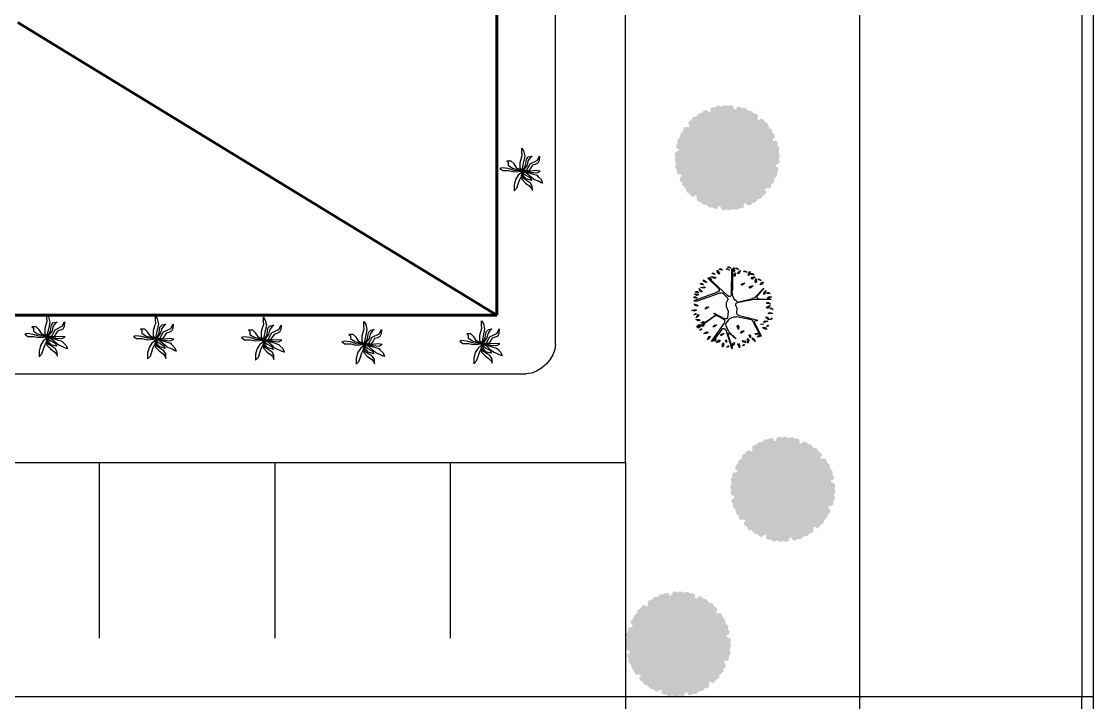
# Model space of a CAD drawing. Header units: millimetres. Extents: x -273369 to 399464, y -35443 to 194245.
# Drawn here: x -163699 to -145369, y 8457 to 20097 of the extents above; entities that cross this region are included whole.
import ezdxf

# ---------------------------------------------------------------- set-up
doc = ezdxf.new("R2010")
doc.units = ezdxf.units.MM
doc.linetypes.add('ACAD_ISO02W100', pattern=[15, 12, -3])
doc.layers.add('TREES', color=3, linetype='Continuous')

# ---------------------------------------------------------------- blocks, each defined once
blk = doc.blocks.new('R_TREE13')
at = {"layer": 'TREES', "color": 3}
for p, q in [((-659, 1066), (-719, 1123)), ((-719, 1123), (-685, 1015)), ((-647, 998), (-659, 1066)), ((-622, 1111), (-575, 1160)), ((-609, 1159), (-622, 1111)), ((-577, 1185), (-609, 1159)), ((-575, 1160), (-577, 1185)), ((-445, 1154), (-496, 1052)), ((-481, 1013), (-441, 1070)), ((-441, 1070), (-445, 1154)), ((-331, 1155), (-407, 1192)), ((-407, 1192), (-341, 1098)), ((-390, 1229), (-343, 1279)), ((-377, 1278), (-390, 1229)), ((-345, 1304), (-377, 1278)), ((-343, 1279), (-345, 1304)), ((-341, 1098), (-300, 1093)), ((-300, 1093), (-331, 1155)), ((-197, 1314), (-209, 1201)), ((-209, 1201), (-182, 1170)), ((-164, 1237), (-197, 1314)), ((-182, 1170), (-164, 1237)), ((-18, 1279), (-61, 1330)), ((-61, 1330), (-45, 1241)), ((-45, 1241), (-16, 1223)), ((-22, 1158), (-23, 1117)), ((-23, 1117), (36, 1153)), ((66, 1231), (-22, 1158)), ((-16, 1223), (-18, 1279)), ((36, 1153), (66, 1231)), ((171, 1185), (117, 1250)), ((117, 1250), (138, 1137)), ((138, 1137), (174, 1116)), ((174, 1116), (171, 1185)), ((282, 874), (269, 1263)), ((269, 1263), (269, 710)), ((359, 1276), (301, 1178)), ((301, 1178), (314, 1138)), ((314, 1138), (357, 1192)), ((357, 1192), (359, 1276)), ((455, 1062), (436, 1025)), ((497, 1186), (454, 1238)), ((454, 1238), (471, 1148)), ((565, 1093), (455, 1062)), ((471, 1148), (499, 1130)), ((499, 1130), (497, 1186)), ((505, 1034), (565, 1093)), ((-1040, 708), (-1119, 736)), ((-1119, 736), (-1044, 651)), ((-1002, 651), (-1040, 708)), ((-973, 812), (-925, 861)), ((-960, 860), (-973, 812)), ((-927, 886), (-960, 860)), ((-939, 940), (-948, 923)), ((-948, 923), (-425, 655)), ((-493, 719), (-939, 940)), ((-925, 861), (-927, 886)), ((-881, 876), (-886, 762)), ((-886, 762), (-857, 733)), ((-844, 801), (-881, 876)), ((-857, 733), (-844, 801)), ((-685, 1015), (-647, 998)), ((-549, 1013), (-558, 945)), ((-558, 945), (-542, 926)), ((-531, 966), (-549, 1013)), ((-542, 926), (-531, 966)), ((-496, 1052), (-481, 1013)), ((-415, 833), (-435, 808)), ((-435, 808), (-428, 769)), ((-249, 180), (-415, 833)), ((269, 710), (159, 141)), ((327, 719), (646, 1029)), ((646, 1029), (405, 821)), ((436, 1025), (505, 1034)), ((758, 949), (753, 908)), ((753, 908), (815, 940)), ((850, 1016), (758, 949)), ((815, 940), (850, 1016)), ((851, 781), (819, 755)), ((819, 755), (886, 735)), ((964, 764), (851, 781)), ((886, 735), (964, 764)), ((940, 887), (898, 939)), ((898, 939), (914, 849)), ((914, 849), (943, 832)), ((943, 832), (940, 887)), ((1012, 739), (943, 648)), ((1000, 656), (1012, 739)), ((-1266, 317), (-1219, 367)), ((-1254, 366), (-1266, 317)), ((-1221, 391), (-1254, 366)), ((-1219, 367), (-1221, 391)), ((-1091, 529), (-1169, 498)), ((-1169, 498), (-1055, 484)), ((-1101, 391), (-1166, 444)), ((-1166, 444), (-1125, 338)), ((-1086, 323), (-1101, 391)), ((-1024, 511), (-1091, 529)), ((-1055, 484), (-1024, 511)), ((-1044, 651), (-1002, 651)), ((-998, 587), (-920, 539)), ((-931, 584), (-998, 587)), ((-888, 549), (-931, 584)), ((-920, 539), (-888, 549)), ((-770, 380), (-839, 289)), ((-782, 297), (-770, 380)), ((-401, 623), (-307, 119)), ((184, 161), (306, 655)), ((715, 670), (646, 579)), ((646, 579), (654, 538)), ((654, 538), (703, 587)), ((703, 587), (715, 670)), ((812, 401), (743, 310)), ((800, 318), (812, 401)), ((943, 648), (951, 607)), ((951, 607), (1000, 656)), ((1082, 555), (1061, 519)), ((1061, 519), (1130, 523)), ((1121, 650), (1078, 702)), ((1078, 702), (1095, 612)), ((1194, 577), (1082, 555)), ((1095, 612), (1123, 595)), ((1123, 595), (1121, 650)), ((1130, 523), (1194, 577)), ((1208, 423), (1166, 475)), ((1166, 475), (1182, 385)), ((1182, 385), (1211, 368)), ((1211, 368), (1208, 423)), ((-1244, 227), (-1327, 220)), ((-1327, 220), (-1223, 173)), ((-1217, 43), (-1275, -18)), ((-1275, -18), (-1166, 15)), ((-1185, 189), (-1244, 227)), ((-1223, 173), (-1185, 189)), ((-1149, 53), (-1217, 43)), ((-1166, 15), (-1149, 53)), ((-1125, 338), (-1086, 323)), ((-861, -84), (-1032, 100)), ((-1032, 100), (-1019, 100)), ((-1019, 100), (-797, -126)), ((-839, 289), (-831, 248)), ((-831, 248), (-782, 297)), ((-639, 199), (-723, 193)), ((-723, 193), (-619, 146)), ((-581, 162), (-639, 199)), ((-619, 146), (-581, 162)), ((-5, 131), (-181, 127)), ((61, 100), (-5, 131)), ((96, 99), (130, 98)), ((743, 310), (751, 269)), ((751, 269), (800, 318)), ((1052, 80), (1032, 53)), ((1032, 53), (1087, 50)), ((1143, 87), (1052, 80)), ((1087, 50), (1143, 87)), ((1129, 204), (1120, 164)), ((1120, 164), (1184, 188)), ((1229, 259), (1129, 204)), ((1184, 188), (1229, 259)), ((1218, 62), (1184, 38)), ((1184, 38), (1249, 13)), ((1329, 37), (1218, 62)), ((1249, 13), (1329, 37)), ((1301, 150), (1259, 202)), ((1259, 202), (1275, 112)), ((1275, 112), (1303, 95)), ((1303, 95), (1301, 150)), ((-1359, -26), (-1337, -13)), ((-737, -234), (-1359, -26)), ((-1337, -13), (-855, -161)), ((-1308, -204), (-1260, -154)), ((-1295, -155), (-1308, -204)), ((-1234, -296), (-1307, -336)), ((-1307, -336), (-1193, -337)), ((-1262, -129), (-1295, -155)), ((-1260, -154), (-1262, -129)), ((-1165, -307), (-1234, -296)), ((-1193, -337), (-1165, -307)), ((-1099, -205), (-1149, -208)), ((-1149, -208), (-1088, -238)), ((-1124, -699), (-526, -285)), ((-1065, -228), (-1099, -205)), ((-1088, -238), (-1065, -228)), ((-853, -283), (-922, -374)), ((-865, -366), (-853, -283)), ((-855, -161), (-849, -121)), ((-797, -126), (-603, -217)), ((-414, -147), (-494, -205)), ((-367, -324), (-269, -501)), ((-183, -615), (-366, -258)), ((-342, -168), (-337, -165)), ((-337, -165), (-133, -139)), ((-133, -139), (30, -206)), ((30, -206), (168, -206)), ((168, -206), (252, -166)), ((330, -180), (456, -303)), ((979, -799), (385, -163)), ((436, -38), (1280, -25)), ((1275, -4), (576, -8)), ((1276, -386), (1233, -334)), ((1233, -334), (1249, -424)), ((1281, -159), (1238, -107)), ((1238, -107), (1254, -197)), ((1254, -197), (1283, -215)), ((1280, -25), (1275, -4)), ((1283, -215), (1281, -159)), ((1348, -118), (1305, -66)), ((1305, -66), (1321, -156)), ((1321, -156), (1350, -173)), ((1350, -173), (1348, -118)), ((-1134, -454), (-1163, -532)), ((-1163, -532), (-1077, -458)), ((-1076, -416), (-1134, -454)), ((-1108, -662), (-1124, -699)), ((-1038, -554), (-1121, -567)), ((-1121, -567), (-1015, -607)), ((-717, -365), (-1108, -662)), ((-1077, -458), (-1076, -416)), ((-978, -588), (-1038, -554)), ((-1015, -607), (-978, -588)), ((-922, -374), (-914, -415)), ((-914, -415), (-865, -366)), ((-273, -578), (-678, -1139)), ((-647, -1139), (-250, -575)), ((-570, -525), (-639, -615)), ((-639, -615), (-631, -656)), ((-631, -656), (-582, -608)), ((-582, -608), (-570, -525)), ((-228, -577), (-198, -630)), ((-198, -630), (-183, -615)), ((506, -499), (221, -1281)), ((225, -1166), (483, -418)), ((628, -471), (968, -824)), ((975, -562), (977, -631)), ((1010, -584), (975, -562)), ((977, -631), (1029, -697)), ((1029, -697), (1010, -584)), ((1094, -576), (1110, -666)), ((1136, -628), (1094, -576)), ((1141, -443), (1101, -452)), ((1101, -452), (1150, -500)), ((1110, -666), (1138, -683)), ((1138, -683), (1136, -628)), ((1233, -511), (1141, -443)), ((1150, -500), (1233, -511)), ((1249, -424), (1278, -441)), ((1278, -441), (1276, -386)), ((-1012, -770), (-1063, -836)), ((-1063, -836), (-958, -791)), ((-945, -751), (-1012, -770)), ((-958, -791), (-945, -751)), ((-819, -815), (-857, -873)), ((-857, -873), (-851, -957)), ((-851, -957), (-803, -853)), ((-803, -853), (-819, -815)), ((-746, -1095), (-698, -1045)), ((-733, -1046), (-746, -1095)), ((-700, -1021), (-733, -1046)), ((-698, -1045), (-700, -1021)), ((-594, -951), (-625, -991)), ((-625, -991), (-562, -965)), ((-554, -941), (-594, -951)), ((-562, -965), (-554, -941)), ((-473, -944), (-504, -990)), ((-504, -990), (-500, -1057)), ((-500, -1057), (-461, -975)), ((-461, -975), (-473, -944)), ((24, -787), (-45, -878)), ((-45, -878), (-37, -919)), ((-37, -919), (12, -870)), ((12, -870), (24, -787)), ((547, -1026), (506, -1030)), ((506, -1030), (549, -1084)), ((631, -1104), (547, -1026)), ((666, -914), (639, -978)), ((639, -978), (660, -1059)), ((660, -1059), (689, -949)), ((689, -949), (666, -914)), ((791, -1015), (748, -963)), ((748, -963), (765, -1053)), ((765, -1053), (793, -1070)), ((793, -1070), (791, -1015)), ((826, -865), (851, -929)), ((866, -873), (826, -865)), ((851, -929), (922, -973)), ((922, -973), (866, -873)), ((912, -713), (876, -733)), ((876, -733), (937, -764)), ((1020, -750), (912, -713)), ((937, -764), (1020, -750)), ((968, -824), (979, -799)), ((-678, -1139), (-647, -1139)), ((-636, -1194), (-559, -1109)), ((-616, -1112), (-636, -1194)), ((-563, -1068), (-616, -1112)), ((-559, -1109), (-563, -1068)), ((-422, -1075), (-433, -1144)), ((-433, -1144), (-394, -1218)), ((-391, -1104), (-422, -1075)), ((-394, -1218), (-391, -1104)), ((-294, -1140), (-340, -1210)), ((-340, -1210), (-239, -1157)), ((-229, -1117), (-294, -1140)), ((-240, -1281), (-193, -1231)), ((-228, -1232), (-240, -1281)), ((-239, -1157), (-229, -1117)), ((-195, -1206), (-228, -1232)), ((-193, -1231), (-195, -1206)), ((-85, -1202), (-116, -1264)), ((-116, -1264), (-100, -1346)), ((-100, -1346), (-64, -1238)), ((-64, -1238), (-85, -1202)), ((47, -1151), (64, -1218)), ((86, -1165), (47, -1151)), ((64, -1218), (130, -1270)), ((130, -1270), (86, -1165)), ((221, -1281), (225, -1166)), ((353, -1226), (310, -1174)), ((310, -1174), (326, -1264)), ((326, -1264), (355, -1281)), ((355, -1281), (353, -1226)), ((406, -1130), (403, -1199)), ((403, -1199), (451, -1268)), ((440, -1155), (406, -1130)), ((451, -1268), (440, -1155)), ((528, -1169), (485, -1117)), ((485, -1117), (502, -1207)), ((502, -1207), (530, -1225)), ((530, -1225), (528, -1169)), ((549, -1084), (631, -1104))]:
    blk.add_line(p, q, dxfattribs=at)
for centre, radius, start, end in [((-473, 760), 45.5, 243.64, 10.6014), ((356, 877), 74.2, 181.8634, 310.8225), ((379, 666), 74.2, 134.2448, 188.0202), ((-446, 614), 45.5, 10.6014, 62.8786), ((-569, 70), 267, 305.6088, 10.6014), ((-182, 197), 69.3, 194.2079, 271.0805), ((80, 142), 45.5, 245.2333, 290.9483), ((113, 140), 45.5, 290.9483, 1.3032), ((501, 356), 372, 211.6861, 281.6811), ((-894, -115), 45.5, 351.8668, 43.0362), ((-761, -305), 74.2, 305.6088, 71.5971), ((-559, -115), 111, 246.551, 305.6088), ((-464, -377), 111, 28.8202, 123.7178), ((-304, -226), 69.3, 123.3556, 207.1442), ((281, -229), 69.3, 45.654, 114.8963), ((439, -112), 74.2, 91.721, 223.4992), ((378, -382), 111, 341.1475, 45.654), ((-334, -537), 74.2, 322.3062, 28.8202), ((-239, -584), 13.6, 28.8202, 142.9276), ((576, -524), 74.2, 45.654, 159.9847)]:
    blk.add_arc(centre, radius, start, end, dxfattribs=at)
blk = doc.blocks.new('R_TREE8')
at = {"layer": 'TREES', "color": 3}
for p, q in [((-4, 1005), (-86, 880)), ((-4, 818), (-4, 1005)), ((-694, 461), (-793, 655)), ((-793, 655), (-781, 455)), ((-308, 624), (-466, 649)), ((-466, 649), (-378, 580)), ((-378, 580), (-279, 436)), ((-209, 517), (-308, 624)), ((-168, 254), (-209, 517)), ((-86, 880), (-139, 649)), ((-139, 649), (-74, 336)), ((-22, 686), (-4, 818)), ((13, 580), (-22, 686)), ((72, 367), (13, 580)), ((-822, -15), (-647, 4)), ((-781, 455), (-723, 336)), ((-723, 336), (-606, 279)), ((-372, 304), (-694, 461)), ((-647, 4), (-407, -15)), ((-606, 279), (-483, 242)), ((-483, 242), (-413, 129)), ((-413, 129), (-326, 10)), ((-226, 35), (-372, 304)), ((-326, 10), (-40, -12)), ((-279, 436), (-238, 254)), ((-238, 254), (-40, -12)), ((-40, -12), (-226, 35)), ((-40, -12), (-168, 254)), ((-74, 336), (-28, 110)), ((-40, -12), (72, 117)), ((405, 115), (-40, -12)), ((-40, -12), (214, 115)), ((-28, 110), (-40, -12)), ((-40, -12), (340, 17)), ((72, 117), (72, 367)), ((214, 115), (341, 305)), ((340, 17), (597, 98)), ((341, 305), (468, 432)), ((580, 4), (352, -46)), ((595, 242), (405, 115)), ((468, 432), (659, 432)), ((837, 4), (580, 4)), ((659, 432), (595, 369)), ((595, 369), (595, 242)), ((597, 98), (872, 135)), ((971, 104), (837, 4)), ((872, 135), (971, 104)), ((-865, -393), (-927, -553)), ((-875, -534), (-752, -472)), ((-738, -266), (-865, -393)), ((-682, -90), (-822, -15)), ((-752, -472), (-536, -384)), ((-675, -203), (-738, -266)), ((-402, -65), (-682, -90)), ((-484, -139), (-675, -203)), ((-536, -384), (-437, -303)), ((-40, -12), (-484, -139)), ((-390, -315), (-442, -434)), ((-442, -434), (-361, -409)), ((-437, -303), (-220, -109)), ((-407, -15), (-40, -12)), ((-40, -12), (-402, -65)), ((-180, -190), (-390, -315)), ((-390, -547), (-215, -434)), ((-361, -409), (-197, -365)), ((-220, -109), (-40, -12)), ((-215, -434), (-98, -353)), ((-197, -365), (-133, -290)), ((-86, -121), (-180, -190)), ((-4, -378), (-168, -547)), ((-133, -290), (-69, -209)), ((-98, -353), (-4, -215)), ((-40, -12), (-86, -121)), ((-69, -209), (-40, -12)), ((352, -46), (-40, -12)), ((-40, -12), (25, -234)), ((-4, -215), (-22, -59)), ((-22, -59), (151, -203)), ((25, -234), (-4, -378)), ((87, -393), (24, -266)), ((151, -584), (87, -393)), ((151, -203), (278, -393)), ((278, -393), (341, -647)), ((-927, -553), (-875, -534)), ((-477, -878), (-472, -691)), ((-442, -791), (-477, -878)), ((-472, -691), (-390, -547)), ((-361, -691), (-442, -791)), ((-168, -547), (-361, -691)), ((214, -774), (151, -584)), ((341, -901), (214, -774)), ((341, -647), (341, -901))]:
    blk.add_line(p, q, dxfattribs=at)

msp = doc.modelspace()

# ---------------------------------------------------------------- hatches: boundary and pattern name
h = msp.add_hatch(color=256)
h.dxf.hatch_style = 1
h.set_gradient(color1=(153, 204, 0), color2=(51, 51, 51), rotation=208, tint=1)
h.paths.add_polyline_path([(-151657.637, 18669.014), (-151621.794, 18647.46), (-151596.703, 18662.487), (-151543.521, 18662.333), (-151507.36, 18594.907), (-151478.415, 18594.907), (-151466.518, 18636.979), (-151421.447, 18643.359), (-151372.741, 18616.611), (-151335.954, 18624.451), (-151302.002, 18602.795), (-151290.552, 18581.363), (-151203.797, 18561.157), (-151183.533, 18524.569), (-151154.291, 18525.037), (-151108.311, 18498.313), (-151110.707, 18421.84), (-151085.64, 18407.368), (-151054.301, 18437.855), (-151012.079, 18420.844), (-150983.271, 18373.327), (-150947.493, 18361.723), (-150928.918, 18325.992), (-150929.718, 18301.706), (-150864.689, 18240.831), (-150865.434, 18199.012), (-150839.875, 18184.797), (-150813.417, 18138.662), (-150853.729, 18073.633), (-150839.257, 18048.566), (-150796.873, 18059.299), (-150768.812, 18023.456), (-150767.623, 17967.902), (-150742.44, 17939.963), (-150744.219, 17899.732), (-150757.055, 17879.1), (-150731.176, 17793.865), (-150752.73, 17758.022), (-150737.703, 17732.931), (-150737.857, 17679.749), (-150805.283, 17643.588), (-150805.283, 17614.643), (-150763.211, 17602.746), (-150756.831, 17557.675), (-150783.578, 17508.969), (-150775.739, 17472.182), (-150797.395, 17438.23), (-150818.827, 17426.78), (-150839.033, 17340.025), (-150875.621, 17319.761), (-150875.152, 17290.519), (-150901.877, 17244.539), (-150978.35, 17246.935), (-150992.822, 17221.868), (-150962.335, 17190.529), (-150979.346, 17148.307), (-151026.863, 17119.499), (-151038.467, 17083.721), (-151074.198, 17065.146), (-151098.483, 17065.946), (-151159.359, 17000.917), (-151201.178, 17001.662), (-151215.393, 16976.103), (-151261.528, 16949.645), (-151326.557, 16989.957), (-151351.624, 16975.485), (-151340.891, 16933.101), (-151376.733, 16905.04), (-151432.288, 16903.851), (-151460.226, 16878.668), (-151500.458, 16880.447), (-151521.09, 16893.283), (-151606.325, 16867.404), (-151642.168, 16888.958), (-151667.258, 16873.931), (-151720.441, 16874.085), (-151756.602, 16941.511), (-151785.547, 16941.511), (-151797.443, 16899.439), (-151842.514, 16893.059), (-151891.221, 16919.807), (-151928.007, 16911.967), (-151961.96, 16933.623), (-151973.41, 16955.055), (-152060.165, 16975.261), (-152080.428, 17011.849), (-152109.671, 17011.38), (-152155.651, 17038.105), (-152153.255, 17114.578), (-152178.322, 17129.05), (-152209.661, 17098.563), (-152251.883, 17115.574), (-152280.691, 17163.091), (-152316.468, 17174.695), (-152335.044, 17210.426), (-152334.244, 17234.712), (-152399.273, 17295.587), (-152398.528, 17337.406), (-152424.087, 17351.621), (-152450.545, 17397.756), (-152410.233, 17462.785), (-152424.705, 17487.852), (-152467.089, 17477.119), (-152495.15, 17512.962), (-152496.339, 17568.516), (-152521.522, 17596.454), (-152519.743, 17636.686), (-152506.907, 17657.318), (-152532.786, 17742.553), (-152511.232, 17778.396), (-152526.259, 17803.486), (-152526.104, 17856.669), (-152458.679, 17892.83), (-152458.679, 17921.775), (-152500.751, 17933.672), (-152507.131, 17978.743), (-152480.383, 18027.449), (-152488.223, 18064.236), (-152466.567, 18098.188), (-152445.135, 18109.638), (-152424.929, 18196.393), (-152388.341, 18216.657), (-152388.809, 18245.899), (-152362.085, 18291.879), (-152285.612, 18289.483), (-152271.14, 18314.55), (-152301.626, 18345.889), (-152284.616, 18388.111), (-152237.099, 18416.919), (-152225.495, 18452.697), (-152189.764, 18471.272), (-152165.478, 18470.472), (-152104.602, 18535.501), (-152062.784, 18534.756), (-152048.569, 18560.315), (-152002.434, 18586.773), (-151937.405, 18546.461), (-151912.338, 18560.933), (-151923.071, 18603.317), (-151887.228, 18631.378), (-151831.674, 18632.567), (-151803.735, 18657.75), (-151763.504, 18655.971), (-151742.872, 18643.135)])
h = msp.add_hatch(color=256)
h.dxf.hatch_style = 1
h.set_gradient(color1=(153, 204, 0), color2=(51, 51, 51), rotation=208, tint=1)
h.paths.add_polyline_path([(-150656.21, 13003.965), (-150692.054, 12982.411), (-150717.144, 12997.438), (-150770.326, 12997.283), (-150806.487, 12929.858), (-150835.432, 12929.858), (-150847.329, 12971.93), (-150892.4, 12978.31), (-150941.107, 12951.562), (-150977.893, 12959.402), (-151011.845, 12937.746), (-151023.295, 12916.314), (-151110.05, 12896.108), (-151130.314, 12859.52), (-151159.557, 12859.988), (-151205.537, 12833.264), (-151203.14, 12756.791), (-151228.207, 12742.319), (-151259.546, 12772.805), (-151301.769, 12755.795), (-151330.576, 12708.278), (-151366.354, 12696.674), (-151384.929, 12660.943), (-151384.129, 12636.657), (-151449.159, 12575.781), (-151448.413, 12533.963), (-151473.972, 12519.748), (-151500.43, 12473.613), (-151460.119, 12408.584), (-151474.591, 12383.517), (-151516.975, 12394.25), (-151545.035, 12358.407), (-151546.225, 12302.852), (-151571.407, 12274.914), (-151569.628, 12234.683), (-151556.793, 12214.051), (-151582.672, 12128.816), (-151561.117, 12092.973), (-151576.144, 12067.882), (-151575.99, 12014.7), (-151508.565, 11978.539), (-151508.565, 11949.594), (-151550.636, 11937.697), (-151557.016, 11892.626), (-151530.269, 11843.92), (-151538.109, 11807.133), (-151516.452, 11773.181), (-151495.02, 11761.731), (-151474.815, 11674.976), (-151438.226, 11654.712), (-151438.695, 11625.47), (-151411.97, 11579.49), (-151335.498, 11581.886), (-151321.025, 11556.819), (-151351.512, 11525.48), (-151334.502, 11483.258), (-151286.984, 11454.45), (-151275.381, 11418.672), (-151239.65, 11400.097), (-151215.364, 11400.897), (-151154.488, 11335.868), (-151112.67, 11336.613), (-151098.454, 11311.054), (-151052.32, 11284.596), (-150987.291, 11324.908), (-150962.224, 11310.435), (-150972.957, 11268.052), (-150937.114, 11239.991), (-150881.559, 11238.802), (-150853.621, 11213.619), (-150813.389, 11215.398), (-150792.757, 11228.234), (-150707.523, 11202.355), (-150671.679, 11223.909), (-150646.589, 11208.882), (-150593.407, 11209.036), (-150557.246, 11276.462), (-150528.301, 11276.462), (-150516.404, 11234.39), (-150471.333, 11228.01), (-150422.626, 11254.757), (-150385.84, 11246.918), (-150351.888, 11268.574), (-150340.438, 11290.006), (-150253.683, 11310.212), (-150233.419, 11346.8), (-150204.176, 11346.331), (-150158.196, 11373.056), (-150160.593, 11449.529), (-150135.526, 11464.001), (-150104.187, 11433.514), (-150061.964, 11450.525), (-150033.157, 11498.042), (-149997.379, 11509.646), (-149978.804, 11545.377), (-149979.604, 11569.662), (-149914.574, 11630.538), (-149915.32, 11672.357), (-149889.761, 11686.572), (-149863.303, 11732.707), (-149903.614, 11797.736), (-149889.142, 11822.803), (-149846.758, 11812.07), (-149818.698, 11847.912), (-149817.508, 11903.467), (-149792.326, 11931.405), (-149794.105, 11971.637), (-149806.94, 11992.269), (-149781.061, 12077.504), (-149802.616, 12113.347), (-149787.589, 12138.437), (-149787.743, 12191.62), (-149855.168, 12227.781), (-149855.168, 12256.726), (-149813.097, 12268.622), (-149806.717, 12313.693), (-149833.464, 12362.4), (-149825.624, 12399.186), (-149847.281, 12433.139), (-149868.713, 12444.589), (-149888.918, 12531.344), (-149925.507, 12551.607), (-149925.038, 12580.85), (-149951.763, 12626.83), (-150028.235, 12624.434), (-150042.708, 12649.501), (-150012.221, 12680.84), (-150029.231, 12723.062), (-150076.749, 12751.87), (-150088.352, 12787.647), (-150124.083, 12806.223), (-150148.369, 12805.423), (-150209.245, 12870.452), (-150251.063, 12869.707), (-150265.279, 12895.266), (-150311.413, 12921.724), (-150376.442, 12881.412), (-150401.509, 12895.884), (-150390.776, 12938.268), (-150426.619, 12966.329), (-150482.174, 12967.518), (-150510.112, 12992.701), (-150550.344, 12990.922), (-150570.976, 12978.086)])
h = msp.add_hatch(color=256)
h.dxf.hatch_style = 1
h.set_gradient(color1=(153, 204, 0), color2=(51, 51, 51), rotation=208, tint=1)
h.paths.add_polyline_path([(-152442.276, 10358.934), (-152478.119, 10337.379), (-152503.209, 10352.407), (-152556.392, 10352.252), (-152592.553, 10284.827), (-152621.498, 10284.827), (-152633.395, 10326.899), (-152678.466, 10333.279), (-152727.172, 10306.531), (-152763.958, 10314.371), (-152797.911, 10292.715), (-152809.361, 10271.283), (-152896.116, 10251.077), (-152916.38, 10214.489), (-152945.622, 10214.957), (-152991.602, 10188.233), (-152989.206, 10111.76), (-153014.273, 10097.288), (-153045.612, 10127.774), (-153087.834, 10110.764), (-153116.642, 10063.247), (-153152.419, 10051.643), (-153170.995, 10015.912), (-153170.195, 9991.626), (-153235.224, 9930.75), (-153234.479, 9888.932), (-153260.038, 9874.716), (-153286.496, 9828.582), (-153246.184, 9763.553), (-153260.656, 9738.486), (-153303.04, 9749.219), (-153331.101, 9713.376), (-153332.29, 9657.821), (-153357.473, 9629.883), (-153355.694, 9589.652), (-153342.858, 9569.02), (-153368.737, 9483.785), (-153347.183, 9447.942), (-153362.21, 9422.851), (-153362.056, 9369.669), (-153294.63, 9333.508), (-153294.63, 9304.563), (-153336.702, 9292.666), (-153343.082, 9247.595), (-153316.334, 9198.889), (-153324.174, 9162.102), (-153302.518, 9128.15), (-153281.086, 9116.7), (-153260.88, 9029.945), (-153224.292, 9009.681), (-153224.76, 8980.439), (-153198.036, 8934.459), (-153121.563, 8936.855), (-153107.091, 8911.788), (-153137.577, 8880.449), (-153120.567, 8838.227), (-153073.05, 8809.419), (-153061.446, 8773.641), (-153025.715, 8755.066), (-153001.429, 8755.866), (-152940.553, 8690.837), (-152898.735, 8691.582), (-152884.52, 8666.023), (-152838.385, 8639.565), (-152773.356, 8679.877), (-152748.289, 8665.404), (-152759.022, 8623.021), (-152723.179, 8594.96), (-152667.625, 8593.771), (-152639.686, 8568.588), (-152599.455, 8570.367), (-152578.823, 8583.203), (-152493.588, 8557.324), (-152457.745, 8578.878), (-152432.654, 8563.851), (-152379.472, 8564.005), (-152343.311, 8631.431), (-152314.366, 8631.431), (-152302.469, 8589.359), (-152257.398, 8582.979), (-152208.692, 8609.726), (-152171.905, 8601.887), (-152137.953, 8623.543), (-152126.503, 8644.975), (-152039.748, 8665.18), (-152019.484, 8701.769), (-151990.242, 8701.3), (-151944.262, 8728.025), (-151946.658, 8804.498), (-151921.591, 8818.97), (-151890.252, 8788.483), (-151848.03, 8805.494), (-151819.222, 8853.011), (-151783.444, 8864.615), (-151764.869, 8900.346), (-151765.669, 8924.631), (-151700.64, 8985.507), (-151701.385, 9027.326), (-151675.826, 9041.541), (-151649.368, 9087.675), (-151689.68, 9152.705), (-151675.208, 9177.772), (-151632.824, 9167.039), (-151604.763, 9202.881), (-151603.574, 9258.436), (-151578.391, 9286.374), (-151580.17, 9326.606), (-151593.006, 9347.238), (-151567.127, 9432.473), (-151588.681, 9468.316), (-151573.654, 9493.406), (-151573.808, 9546.589), (-151641.234, 9582.75), (-151641.234, 9611.694), (-151599.162, 9623.591), (-151592.782, 9668.662), (-151619.53, 9717.369), (-151611.69, 9754.155), (-151633.346, 9788.108), (-151654.778, 9799.558), (-151674.984, 9886.313), (-151711.572, 9906.576), (-151711.103, 9935.819), (-151737.828, 9981.799), (-151814.301, 9979.403), (-151828.773, 10004.47), (-151798.286, 10035.809), (-151815.297, 10078.031), (-151862.814, 10106.839), (-151874.418, 10142.616), (-151910.149, 10161.192), (-151934.435, 10160.392), (-151995.31, 10225.421), (-152037.129, 10224.676), (-152051.344, 10250.235), (-152097.479, 10276.693), (-152162.508, 10236.381), (-152187.575, 10250.853), (-152176.842, 10293.237), (-152212.685, 10321.298), (-152268.239, 10322.487), (-152296.177, 10347.669), (-152336.409, 10345.891), (-152357.041, 10333.055)])

# ---------------------------------------------------------------- linework, layer by layer
for p, q in [((-145368.737, -35442.676), (-145368.737, 52557.324)), ((-149368.737, 47557.324), (-149368.737, -30442.676)), ((-153368.737, 12557.324), (-153368.737, 29217.324)), ((-154568.737, 14577.324), (-154568.737, 25657.324)), ((-173448.737, 14077.324), (-155068.737, 14077.324)), ((-174648.737, 12557.324), (-153368.737, 12557.324)), ((-162368.737, 12557.324), (-162368.737, 9557.324)), ((-159368.737, 12557.324), (-159368.737, 9557.324)), ((-156368.737, 12557.324), (-156368.737, 9557.324)), ((-153368.737, 12557.324), (-153368.737, -12102.676))]:
    msp.add_line(p, q)
at = {"linetype": 'ACAD_ISO02W100'}
for p in [(-145568.737, 47557.324), (-145568.737, -30442.676)]:
    msp.add_line(p, (-145568.737, 8557.324), dxfattribs=at)
at = {"lineweight": 60}
for p, q in [((-155568.737, 15077.324), (-155568.737, 26157.324)), ((-163758.737, 20077.324), (-155568.737, 15077.324)), ((-155568.737, 15077.324), (-171948.737, 15077.324))]:
    msp.add_line(p, q, dxfattribs=at)
at = {"color": 242, "true_color": 0xcd2027}
msp.add_line((-145368.737, 8557.324), (-273368.737, 8557.324), dxfattribs=at)
msp.add_open_spline([(-154568.737, 14577.324), (-154568.737, 14341.621), (-154833.035, 14077.324), (-155068.737, 14077.324)], degree=3)

# ---------------------------------------------------------------- block references
at = {"xscale": -0.383444302622244, "yscale": 0.383444302622244, "zscale": 0.383444302622244}
for p in [(-155146.624, 17545.926), (-163267.594, 14712.031), (-161411.518, 14675.303), (-159564.629, 14656.937), (-157846.382, 14583.478), (-157846.382, 14583.478), (-155834.102, 14592.662)]:
    msp.add_blockref('R_TREE8', p, dxfattribs=at)
at = {"xscale": -0.5177606510868751, "yscale": 0.5177606510868751, "zscale": 0.5177606510868751, "rotation": 270}
msp.add_blockref('R_TREE13', (-151537.573, 15206.793), dxfattribs=at)

doc.saveas('drawing.dxf')
